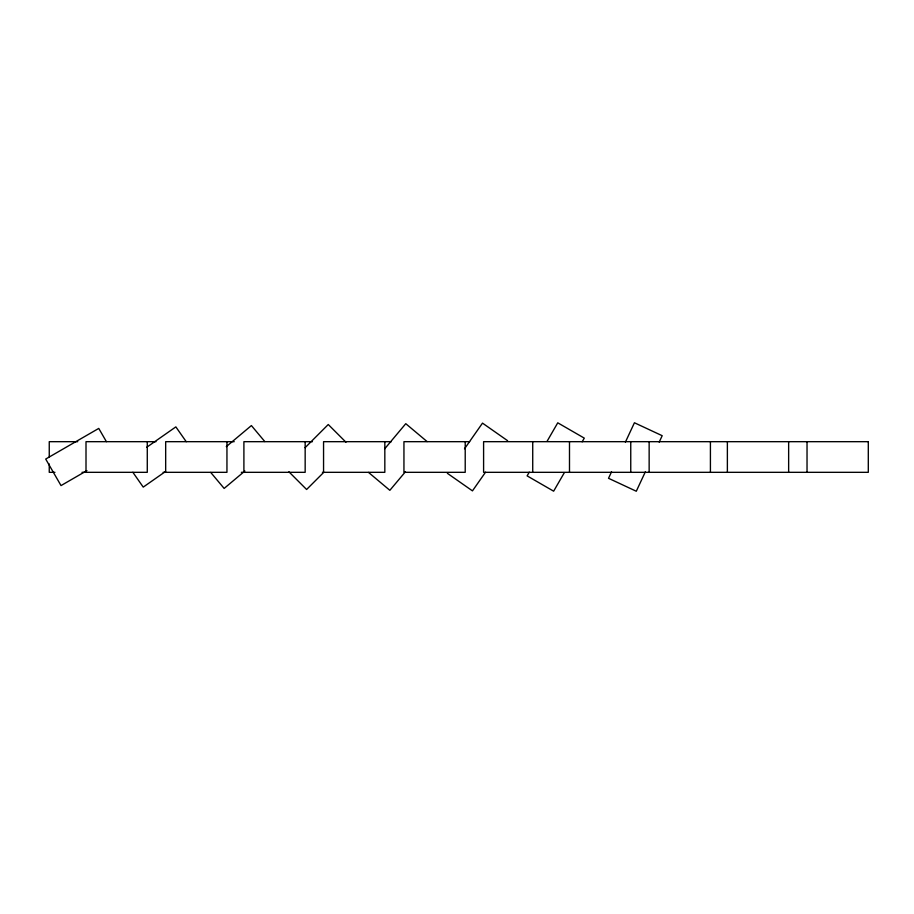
<?xml version="1.0" encoding="UTF-8"?>
<svg xmlns="http://www.w3.org/2000/svg" width="914" height="914" viewBox="0 0 914 914"><rect width="100%" height="100%" fill="white"/><g stroke="black" fill="none" stroke-linecap="round" stroke-linejoin="round"><path stroke-width="1.37" d="M611.546 471.83L608.53 478.296L636.293 491.241L645.33 471.864M625.393 442.136L634.43 422.759L662.193 435.704L659.177 442.17M529.252 472.172L527.115 475.874L553.644 491.184L564.338 472.675M547.063 441.325L557.757 422.816L584.286 438.126L582.149 441.828M464.518 448.797L482.501 423.125L507.59 440.697M485.528 472.207L472.458 490.875L447.357 473.303M384.714 448.797L405.77 423.685L427.112 441.588M405.428 471.761L389.855 490.315L368.525 472.412M305.093 447.677L328.263 424.507L345.983 442.227M323.727 472.367L306.601 489.493L288.881 471.773M226.284 446.638L251.396 425.57L264.82 441.576M244.883 471.018L224.147 488.43L210.723 472.424M146.674 447.312L175.854 426.884L186.239 441.713M165.411 471.59L143.235 487.116L132.861 472.287M86.933 470.619L61.021 485.585L45.7 459.057L98.758 428.415L106.412 441.679M77.747 441.679L49.253 441.679L49.253 457M155.986 441.679L86.007 441.679L86.007 472.321M234.213 441.679L165.674 441.679L165.674 472.321M312.439 441.679L243.901 441.679L243.901 472.321M391.409 441.679L323.556 441.679L323.556 472.321M469.636 441.679L403.942 441.679L403.942 472.321L465.215 472.321L465.215 441.679M54.954 472.321L49.253 472.321L49.253 463.958M82.02 472.321L147.28 472.321L147.28 441.679M163.115 472.321L226.946 472.321L226.946 441.679M241.33 472.321L305.162 472.321L305.162 441.679M322.413 472.321L384.828 472.321L384.828 441.679M807.028 441.679L807.028 472.321M788.645 441.679L788.645 472.321M727.373 441.679L727.373 472.321M710.418 441.679L710.418 472.321M649.146 441.679L649.146 472.321M630.751 441.679L630.751 472.321M569.491 441.679L569.491 472.321M532.725 441.679L532.725 472.321M868.3 441.679L483.597 441.679L483.597 472.321L868.3 472.321L868.3 441.679"/></g></svg>
